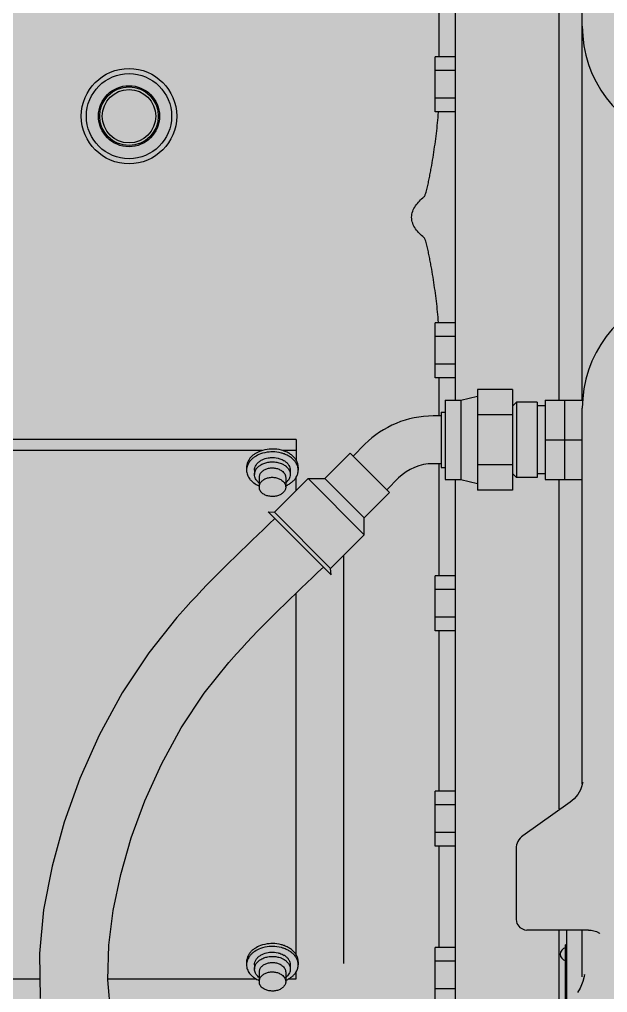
# Model space of a CAD drawing. Extents: x -18489 to 195597, y -1599 to 112111.
# Drawn here: x -14596.52 to -14573.05, y 2068.14 to 2106.97 of the extents above; entities that cross this region are included whole.
import ezdxf

# ---------------------------------------------------------------- set-up
doc = ezdxf.new("R2010")
doc.units = 0
doc.header["$LTSCALE"] = 100
for name, color, linetype in [('188K-SM-03-F10-MECH-EQ-Y2257103$0$0 Xref', 8, 'Continuous'), ('188K-SM-03-F10-MECH-EQ-Y2257103$0$M-EQU-FOUNDATION', 8, 'Continuous'), ('188K-SM-03-F10-MECH-EQ-Y2257103$0$Micron CUP L10 HVAC EQU$0$M-MECH-EQU', 136, 'Continuous'), ('188K-SM-03-F10-MECH-EQ-Y2257103$0$Micron CUP L10 HVAC EQU$0$M-PHASE1 AREA', 252, 'Continuous')]:
    doc.layers.add(name, color=color, linetype=linetype)

# ---------------------------------------------------------------- blocks, each defined once
blk = doc.blocks.new('188K-SM-03-F10-MECH-EQ-Y2257103$0$Micron CUP L10 HVAC EQU$0$A$C0c53ceb0')
at = {"layer": '188K-SM-03-F10-MECH-EQ-Y2257103$0$Micron CUP L10 HVAC EQU$0$M-PHASE1 AREA'}
for p, q in [((15640.13905, 12110.4475), (15640.13905, 11743.63268)), ((15681.49748, 12052.62068), (15681.49748, 11743.63268)), ((15690.88559, 11743.63268), (15690.88559, 12042.859)), ((15633.79573, 11880.64866), (15633.79573, 11959.66038)), ((15640.13905, 11880.64866), (15632.22259, 11880.64866)), ((15632.22259, 11858.67477), (15632.22259, 11880.64866)), ((15640.13905, 11875.15519), (15632.22259, 11875.15519)), ((15640.13905, 11864.16824), (15632.22259, 11864.16824)), ((15640.13905, 11858.67477), (15632.22259, 11858.67477)), ((15640.13905, 11774.4869), (15632.22259, 11774.4869)), ((15632.22259, 11752.513), (15632.22259, 11774.4869)), ((15640.13905, 11768.99342), (15632.22259, 11768.99342)), ((15640.13905, 11758.00648), (15632.22259, 11758.00648)), ((15640.13905, 11752.513), (15632.22259, 11752.513)), ((15633.79573, 11737.28936), (15633.79573, 11752.513)), ((15663.07648, 11747.84388), (15649.12118, 11747.84388)), ((15649.12118, 11747.84388), (15649.12118, 11707.70489)), ((15663.07648, 11747.84388), (15663.07648, 11707.70489)), ((15636.11738, 11743.63268), (15642.4607, 11743.63268)), ((15636.11738, 11743.63268), (15636.11738, 11711.91609)), ((15642.4607, 11743.63268), (15649.12118, 11745.21851)), ((15642.4607, 11743.63268), (15642.4607, 11711.91609)), ((15664.65597, 11742.83976), (15663.07648, 11741.26028)), ((15672.84519, 11742.83976), (15664.65597, 11742.83976)), ((15664.65597, 11742.83976), (15664.65597, 11712.709)), ((15672.84519, 11742.83976), (15672.84519, 11712.70901)), ((15676.01685, 11743.63268), (15691.00243, 11743.63268)), ((15676.01685, 11743.63268), (15676.01685, 11711.91609)), ((15683.88256, 11711.91609), (15683.88256, 11743.63268)), ((15634.53155, 11738.87519), (15636.11738, 11738.87519)), ((15634.53155, 11738.87519), (15634.53155, 11716.67358)), ((15676.01685, 11741.3364), (15672.84519, 11741.3364)), ((15690.88559, 11590.33459), (15690.88559, 11740.36593)), ((15634.53155, 11737.28936), (15631.35989, 11737.28936)), ((15663.07648, 11737.80913), (15649.12118, 11737.80913)), ((15576.70587, 11727.94927), (15253.19667, 11727.94927)), ((15576.70587, 11727.94927), (15576.70587, 11719.5906)), ((15676.01685, 11727.77438), (15690.88559, 11727.77438)), ((15562.94027, 11723.46387), (15419.20189, 11723.46387)), ((15576.70587, 11723.46387), (15571.44152, 11723.46387)), ((15604.10932, 11726.0018), (15599.38704, 11721.27952)), ((15588.16456, 11712.29974), (15598.26568, 11722.40087)), ((15598.26568, 11722.40087), (15613.9646, 11706.70196)), ((15556.883, 11716.82547), (15556.883, 11715.65927)), ((15560.061, 11715.65927), (15560.061, 11713.95481)), ((15574.32078, 11715.65927), (15574.32078, 11713.95481)), ((15577.49878, 11716.82547), (15577.49878, 11715.65927)), ((15634.53155, 11718.25941), (15631.35989, 11718.25941)), ((15633.79573, 11673.50128), (15633.79573, 11718.25941)), ((15634.53155, 11716.67358), (15636.11738, 11716.67358)), ((15663.07648, 11717.73964), (15649.12118, 11717.73964)), ((15561.86251, 11712.6989), (15561.86251, 11708.93116)), ((15567.98024, 11698.84354), (15581.43645, 11712.29974)), ((15572.51928, 11712.6989), (15572.51928, 11708.93116)), ((15576.70587, 11707.56916), (15576.70587, 11712.89414)), ((15581.43645, 11712.29974), (15588.16456, 11712.29974)), ((15581.43645, 11712.29974), (15603.86347, 11689.87273)), ((15588.16456, 11712.29974), (15603.86347, 11696.60083)), ((15617.56553, 11712.54559), (15612.84324, 11707.82331)), ((15636.11738, 11711.91609), (15642.4607, 11711.91609)), ((15640.13905, 11711.91609), (15640.13905, 11461.35504)), ((15642.4607, 11711.91609), (15649.12118, 11710.33026)), ((15664.65597, 11712.709), (15663.07648, 11714.28849)), ((15672.84519, 11712.709), (15664.65597, 11712.709)), ((15676.01685, 11714.21237), (15672.84519, 11714.21237)), ((15676.01685, 11711.91609), (15690.88559, 11711.91609)), ((15681.49748, 11711.91609), (15681.49748, 11580.54099)), ((15663.07648, 11707.70489), (15649.12118, 11707.70489)), ((15613.9646, 11706.70196), (15603.86347, 11696.60083)), ((15565.51327, 11699.06781), (15567.98024, 11698.84354)), ((15565.51327, 11699.06781), (15590.63153, 11673.94955)), ((15567.98024, 11698.84354), (15590.40726, 11676.41652)), ((15603.86347, 11689.87273), (15603.86347, 11696.60083)), ((15590.40726, 11676.41652), (15603.86347, 11689.87273)), ((15595.73582, 11518.74732), (15595.73582, 11681.74508)), ((15590.63153, 11673.94955), (15590.40726, 11676.41652)), ((15640.13905, 11673.50128), (15632.22259, 11673.50128)), ((15632.22259, 11651.52738), (15632.22259, 11673.50128)), ((15576.70587, 11522.23287), (15576.70587, 11666.61465)), ((15640.13905, 11668.00781), (15632.22259, 11668.00781)), ((15532.5945, 11660.81469), (15529.10374, 11656.86978)), ((15529.09959, 11656.86517), (15517.88164, 11642.79204)), ((15640.13905, 11657.02086), (15632.22259, 11657.02086)), ((15640.13905, 11651.52738), (15632.22259, 11651.52738)), ((15633.79573, 11587.58739), (15633.79573, 11651.52738)), ((15517.88164, 11642.79204), (15507.25511, 11626.80324)), ((15552.91595, 11642.42987), (15549.78264, 11638.88915)), ((15540.02212, 11626.6455), (15549.78681, 11638.89379)), ((15507.25511, 11626.80324), (15498.05177, 11609.9588)), ((15530.81511, 11612.80651), (15540.02212, 11626.6455)), ((15522.88875, 11598.36391), (15530.81511, 11612.80651)), ((15498.05177, 11609.9588), (15490.37189, 11592.68293)), ((15516.29428, 11583.69709), (15522.88875, 11598.36391)), ((15490.37189, 11592.68293), (15484.12823, 11575.19311)), ((15691.04868, 11591.22004), (15690.9993, 11590.83994)), ((15691.04468, 11591.15994), (15691.04868, 11591.22004)), ((15640.13905, 11587.58739), (15632.22259, 11587.58739)), ((15632.22259, 11565.61349), (15632.22259, 11587.58739)), ((15690.12904, 11588.04215), (15689.09886, 11586.23034)), ((15690.73919, 11589.68398), (15690.12904, 11588.04215)), ((15690.9993, 11590.83994), (15690.73919, 11589.68398)), ((15510.90167, 11568.9332), (15516.29428, 11583.69709)), ((15687.6253, 11584.46574), (15686.03608, 11583.13055)), ((15689.09886, 11586.23034), (15687.6253, 11584.46574)), ((15640.13905, 11582.09391), (15632.22259, 11582.09391)), ((15686.03645, 11583.13081), (15667.17839, 11569.79615)), ((15484.12823, 11575.19311), (15479.27019, 11557.69199)), ((15506.65315, 11554.31098), (15510.90167, 11568.9332)), ((15640.13905, 11571.10696), (15632.22259, 11571.10696)), ((15640.13905, 11565.61349), (15632.22259, 11565.61349)), ((15633.79573, 11525.19451), (15633.79573, 11565.61349)), ((15664.49739, 11564.61685), (15664.49739, 11536.33286)), ((15479.27019, 11557.69199), (15475.9111, 11540.24981)), ((15503.6172, 11540.0094), (15506.65315, 11554.31098)), ((15475.9111, 11540.24981), (15474.2137, 11522.76482)), ((15501.86729, 11526.06681), (15503.6172, 11540.0094)), ((15664.49743, 11536.33413), (15664.78478, 11534.74556)), ((15664.78478, 11534.74556), (15665.94743, 11533.10907)), ((15665.94743, 11533.10907), (15667.74692, 11532.23905)), ((15667.74692, 11532.23905), (15668.70352, 11532.1427)), ((15693.31049, 11532.14253), (15668.68771, 11532.14253)), ((15681.49748, 11532.14253), (15681.49748, 11461.35504)), ((15684.54227, 11532.14253), (15684.54227, 11416.95689)), ((15690.88559, 11514.36892), (15690.88559, 11532.14253)), ((15693.31021, 11532.14254), (15694.40182, 11532.0785)), ((15694.40182, 11532.0785), (15696.59728, 11531.51773)), ((15696.59728, 11531.51773), (15697.74212, 11530.89651)), ((15697.74212, 11530.89651), (15697.93456, 11530.74709)), ((15501.51215, 11512.27271), (15501.86729, 11526.06681)), ((15632.22259, 11503.22062), (15632.22259, 11525.19451)), ((15640.13905, 11525.19451), (15632.22259, 11525.19451)), ((15684.1363, 11424.81753), (15684.1363, 11526.31061)), ((15684.54227, 11526.31061), (15684.1363, 11526.31061)), ((15474.2137, 11522.76482), (15474.48068, 11504.78842)), ((15556.883, 11519.46774), (15556.883, 11518.30154)), ((15560.061, 11518.30154), (15560.061, 11516.59708)), ((15574.32078, 11518.30154), (15574.32078, 11516.59708)), ((15577.49878, 11519.46774), (15577.49878, 11518.30154)), ((15640.13905, 11519.70104), (15632.22259, 11519.70104)), ((15561.86251, 11515.34117), (15561.86251, 11511.57343)), ((15572.51928, 11515.34117), (15572.51928, 11511.57343)), ((15576.70587, 11512.64993), (15576.70587, 11515.53641)), ((15690.88934, 11513.45484), (15690.88559, 11514.36898)), ((15691.65329, 11513.59488), (15691.14375, 11511.63025)), ((15691.77662, 11514.4435), (15691.65329, 11513.59488)), ((15691.76979, 11514.30054), (15691.77662, 11514.4435)), ((15420.66025, 11512.64993), (15474.36392, 11512.64993)), ((15502.78908, 11498.4248), (15501.51215, 11512.27271)), ((15501.52186, 11512.64993), (15560.71103, 11512.64993)), ((15573.67076, 11512.64993), (15576.70587, 11512.64993)), ((15691.14375, 11511.63025), (15690.02141, 11508.99499)), ((15640.13905, 11508.71409), (15632.22259, 11508.71409)), ((15690.02141, 11508.99499), (15688.94897, 11507.21587))]:
    blk.add_line(p, q, dxfattribs=at)
for radius in [19.02995, 17.00009, 12.17917, 11.69708, 10.65677]:
    blk.add_circle((15509.97417, 11856.92433), radius, dxfattribs=at)
for centre, radius, start, end in [((15738.58734, 11892.79573), 47.70175, 180, 253.6711382), ((15738.58734, 11740.36593), 47.70175, 106.3288618, 180), ((15631.35989, 11698.75123), 38.53814, 90, 135), ((15567.68875, 11711.71317), 12.33701, 69.7456247, 70.0637157), ((15568.34046, 11713.71598), 6.74451, 54.7555958, 57.5184151), ((15565.49103, 11712.7298), 5.83906, 129.8408753, 132.6766715), ((15565.63477, 11712.56006), 6.06149, 128.88864, 129.8562715), ((15569.04514, 11712.89591), 5.61228, 45.6272029, 46.99343), ((15569.11008, 11712.96268), 5.51914, 45.2805899, 45.6243518), ((15631.35989, 11698.75123), 19.50818, 90, 135), ((15670.83649, 11564.61846), 6.33911, 125.1657342, 180.0145603), ((15684.72268, 11522.50462), 2.62893, 102.8882277, 257.1117723), ((15568.34046, 11516.35825), 6.74451, 54.7555958, 57.5184151), ((15565.49103, 11515.37207), 5.83906, 129.8408753, 132.6766715), ((15565.63477, 11515.20233), 6.06149, 128.88864, 129.8562715), ((15569.04514, 11515.53818), 5.61228, 45.6272029, 46.99343), ((15569.11008, 11515.60495), 5.51914, 45.2805899, 45.6243518), ((15568.89062, 11517.82012), 5.8377, 308.5389586, 313.6285733), ((15566.38519, 11522.65897), 11.52164, 244.948865, 246.842348), ((15565.64179, 11517.99975), 6.07203, 229.7327654, 231.3009778), ((15568.00771, 11522.63237), 11.4928, 293.1588691, 296.1903204)]:
    blk.add_arc(centre, radius, start, end, dxfattribs=at)
for points, knots in [([(15627.67379, 11824.7049), (15627.81221, 11824.81931), (15628.0018, 11825.14006), (15628.28674, 11825.79651), (15628.56166, 11826.65882), (15628.84543, 11827.70123), (15629.18669, 11829.10233), (15629.57143, 11830.86243), (15629.99691, 11832.98175), (15630.39671, 11835.10529), (15630.90198, 11837.94004), (15631.48733, 11841.48901), (15632.11871, 11845.75544), (15632.85588, 11851.44691), (15633.27769, 11855.7297), (15633.47769, 11858.58808)], [0, 0, 0, 0, 0.015614886, 0.03128385, 0.062622577, 0.093964732, 0.125304382, 0.187971457, 0.250621631, 0.313251559, 0.37585836, 0.500990207, 0.625995527, 0.750851049, 1, 1, 1, 1]), ([(15622.75677, 11816.58083), (15622.75677, 11817.39554), (15623.06967, 11819.03612), (15624.25068, 11821.20597), (15625.83377, 11823.08603), (15627.04494, 11824.18511), (15627.67379, 11824.7049)], [0, 0, 0, 0, 0.249744859, 0.499769215, 0.749902502, 1, 1, 1, 1]), ([(15627.67379, 11808.45677), (15627.04494, 11808.97655), (15625.83377, 11810.07564), (15624.25068, 11811.95569), (15623.06967, 11814.12554), (15622.75677, 11815.76612), (15622.75677, 11816.58083)], [0, 0, 0, 0, 0.250097272, 0.500230231, 0.750255171, 1, 1, 1, 1]), ([(15633.47746, 11774.57687), (15633.27742, 11777.43499), (15632.85557, 11781.71738), (15632.11841, 11787.40832), (15631.48706, 11791.67436), (15630.90174, 11795.22299), (15630.3965, 11798.05748), (15629.99673, 11800.18082), (15629.57128, 11802.29994), (15629.18657, 11804.05988), (15628.84533, 11805.46085), (15628.56157, 11806.50316), (15628.28665, 11807.3654), (15628.00172, 11808.02174), (15627.81215, 11808.3424), (15627.67379, 11808.45677)], [0, 0, 0, 0, 0.249150235, 0.374006229, 0.499011959, 0.624144181, 0.686751162, 0.749381269, 0.812031623, 0.874698896, 0.906038663, 0.937380981, 0.96872001, 0.984389825, 1, 1, 1, 1]), ([(15562.4221, 11723.28732), (15561.62322, 11722.99253), (15560.48594, 11722.4345), (15559.17974, 11721.4478), (15558.36597, 11720.63557), (15557.7146, 11719.75079), (15557.23853, 11718.80884), (15556.94825, 11717.82764), (15556.883, 11717.15696), (15556.883, 11716.82547)], [0, 0, 0, 0, 0.282453329, 0.415182561, 0.541745185, 0.662447936, 0.77810747, 0.890044774, 1, 1, 1, 1]), ([(15567.19089, 11724.11425), (15566.77839, 11724.11425), (15565.16162, 11724.04581), (15563.55299, 11723.70463), (15562.4221, 11723.28732)], [0, 0, 0, 0, 0.254957247, 1, 1, 1, 1]), ([(15571.89536, 11723.31086), (15571.52872, 11723.44384), (15570.00376, 11723.91677), (15568.39627, 11724.11425), (15567.19089, 11724.11425)], [0, 0, 0, 0, 0.244463998, 1, 1, 1, 1]), ([(15576.72499, 11719.59616), (15576.49021, 11720.00013), (15575.91166, 11720.78116), (15574.80588, 11721.79278), (15573.47255, 11722.65113), (15572.48058, 11723.09511), (15571.95968, 11723.28732)], [0, 0, 0, 0, 0.228329103, 0.471045062, 0.728675928, 1, 1, 1, 1]), ([(15562.4221, 11722.12112), (15561.62322, 11721.82633), (15560.48594, 11721.26829), (15559.17974, 11720.28159), (15558.36597, 11719.46936), (15557.7146, 11718.58458), (15557.23853, 11717.64263), (15556.94825, 11716.66144), (15556.883, 11715.99076), (15556.883, 11715.65927)], [0, 0, 0, 0, 0.282453329, 0.415182561, 0.541745185, 0.662447936, 0.77810747, 0.890044774, 1, 1, 1, 1]), ([(15560.06101, 11715.65927), (15560.06099, 11716.01281), (15560.17118, 11716.73852), (15560.65102, 11717.75941), (15561.41541, 11718.67832), (15562.06672, 11719.18123), (15562.42382, 11719.40829)], [0, 0, 0, 0, 0.229878134, 0.469193344, 0.724849465, 1, 1, 1, 1]), ([(15567.19089, 11722.94805), (15566.77839, 11722.94805), (15565.16162, 11722.8796), (15563.55299, 11722.53843), (15562.4221, 11722.12112)], [0, 0, 0, 0, 0.254957247, 1, 1, 1, 1]), ([(15562.42382, 11719.40829), (15562.64525, 11719.54907), (15563.60386, 11720.0845), (15564.67178, 11720.41347), (15565.49364, 11720.55593)], [0, 0, 0, 0, 0.23929935, 1, 1, 1, 1]), ([(15565.49364, 11720.55593), (15565.82447, 11720.61327), (15567.1557, 11720.77333), (15568.52024, 11720.66591), (15569.49643, 11720.42999)], [0, 0, 0, 0, 0.250558288, 1, 1, 1, 1]), ([(15571.95968, 11722.12112), (15571.58883, 11722.25797), (15570.04441, 11722.74489), (15568.41365, 11722.94805), (15567.19089, 11722.94805)], [0, 0, 0, 0, 0.244303598, 1, 1, 1, 1]), ([(15569.49643, 11720.42999), (15569.72143, 11720.37562), (15570.58037, 11720.13398), (15571.40502, 11719.76037), (15571.96246, 11719.40541)], [0, 0, 0, 0, 0.259403393, 1, 1, 1, 1]), ([(15576.72499, 11718.42995), (15576.49021, 11718.83393), (15575.91166, 11719.61496), (15574.80588, 11720.62658), (15573.47255, 11721.48493), (15572.48058, 11721.9289), (15571.95968, 11722.12112)], [0, 0, 0, 0, 0.228329103, 0.471045062, 0.728675928, 1, 1, 1, 1]), ([(15572.23249, 11719.22421), (15572.55105, 11718.99895), (15573.13028, 11718.50691), (15573.80428, 11717.62917), (15574.22473, 11716.66777), (15574.32076, 11715.99028), (15574.32077, 11715.65927)], [0, 0, 0, 0, 0.273138985, 0.528101816, 0.76826059, 1, 1, 1, 1]), ([(15577.49878, 11716.82547), (15577.49878, 11717.0625), (15577.46573, 11717.53943), (15577.31783, 11718.24607), (15577.07323, 11718.93863), (15576.85044, 11719.38031), (15576.72499, 11719.59616)], [0, 0, 0, 0, 0.244493334, 0.491275134, 0.742487277, 1, 1, 1, 1]), ([(15556.883, 11715.65927), (15556.883, 11715.34706), (15556.94075, 11714.7162), (15557.19805, 11713.79049), (15557.62091, 11712.89742), (15558.20112, 11712.05216), (15558.92843, 11711.2679), (15560.10026, 11710.30118), (15561.12832, 11709.73399), (15561.85416, 11709.42341)], [0, 0, 0, 0, 0.111041272, 0.223864441, 0.340057107, 0.460865279, 0.587115231, 0.719198405, 1, 1, 1, 1]), ([(15560.06101, 11713.95481), (15560.061, 11714.23026), (15560.12671, 11714.79025), (15560.41719, 11715.59969), (15560.88923, 11716.36125), (15561.30344, 11716.81096), (15561.53296, 11717.02263)], [0, 0, 0, 0, 0.236311373, 0.47868463, 0.732142065, 1, 1, 1, 1]), ([(15561.82932, 11717.27813), (15561.96732, 11717.38944), (15562.56157, 11717.82768), (15563.22664, 11718.16645), (15563.74885, 11718.36999)], [0, 0, 0, 0, 0.240318239, 1, 1, 1, 1]), ([(15570.95863, 11715.36309), (15570.57264, 11715.63603), (15569.6898, 11716.0873), (15568.22324, 11716.44948), (15566.67232, 11716.50229), (15565.16414, 11716.24119), (15564.0179, 11715.76732), (15563.24197, 11715.24871), (15562.75588, 11714.81175), (15562.36475, 11714.32784), (15562.07769, 11713.8067), (15561.90206, 11713.25975), (15561.86253, 11712.88418), (15561.86252, 11712.6989)], [0, 0, 0, 0, 0.127053078, 0.263099053, 0.403097074, 0.541096162, 0.67159514, 0.73291269, 0.791219579, 0.846585546, 0.899365164, 0.950204551, 1, 1, 1, 1]), ([(15563.74885, 11718.36999), (15564.28757, 11718.57996), (15565.42828, 11718.89453), (15567.20169, 11719.04908), (15568.97443, 11718.89077), (15570.11401, 11718.57376), (15570.6519, 11718.36257)], [0, 0, 0, 0, 0.246137616, 0.500095833, 0.754005293, 1, 1, 1, 1]), ([(15570.6519, 11718.36257), (15570.79532, 11718.30627), (15571.34562, 11718.0725), (15571.87012, 11717.77599), (15572.23249, 11717.51976)], [0, 0, 0, 0, 0.257701899, 1, 1, 1, 1]), ([(15570.95863, 11715.36309), (15571.1967, 11715.19475), (15571.62958, 11714.82703), (15572.13329, 11714.17108), (15572.44749, 11713.45259), (15572.51929, 11712.94628), (15572.51927, 11712.6989)], [0, 0, 0, 0, 0.273135441, 0.528102832, 0.768261134, 1, 1, 1, 1]), ([(15572.23249, 11717.51976), (15572.28961, 11717.47936), (15572.51166, 11717.31693), (15572.72317, 11717.13997), (15572.87318, 11717.00003)], [0, 0, 0, 0, 0.254324237, 1, 1, 1, 1]), ([(15572.99354, 11716.88437), (15573.20166, 11716.67828), (15573.57642, 11716.24298), (15574.00128, 11715.51462), (15574.26196, 11714.74565), (15574.32076, 11714.21583), (15574.32077, 11713.95481)], [0, 0, 0, 0, 0.266460067, 0.519561979, 0.762529675, 1, 1, 1, 1]), ([(15577.49878, 11715.65927), (15577.49878, 11715.8963), (15577.46573, 11716.37322), (15577.31783, 11717.07986), (15577.07323, 11717.77242), (15576.85044, 11718.2141), (15576.72499, 11718.42995)], [0, 0, 0, 0, 0.244493334, 0.491275134, 0.742487277, 1, 1, 1, 1]), ([(15576.72499, 11712.88858), (15576.85044, 11713.10443), (15577.07323, 11713.54611), (15577.31783, 11714.23867), (15577.46573, 11714.94531), (15577.49878, 11715.42223), (15577.49878, 11715.65927)], [0, 0, 0, 0, 0.257512723, 0.508724866, 0.755506666, 1, 1, 1, 1]), ([(15561.84538, 11710.61862), (15561.57025, 11710.83905), (15561.07178, 11711.31368), (15560.4976, 11712.13875), (15560.14184, 11713.02879), (15560.06103, 11713.6502), (15560.06101, 11713.95481)], [0, 0, 0, 0, 0.27071122, 0.524907514, 0.766088143, 1, 1, 1, 1]), ([(15570.95863, 11711.59535), (15570.57264, 11711.86829), (15569.6898, 11712.31956), (15568.22324, 11712.68175), (15566.67232, 11712.73455), (15565.16414, 11712.47345), (15564.0179, 11711.99958), (15563.24197, 11711.48097), (15562.75588, 11711.04401), (15562.36475, 11710.5601), (15562.07769, 11710.03896), (15561.90206, 11709.49201), (15561.86253, 11709.11644), (15561.86252, 11708.93116)], [0, 0, 0, 0, 0.127053078, 0.263099053, 0.403097074, 0.541096163, 0.67159514, 0.73291269, 0.79121958, 0.846585546, 0.899365164, 0.950204551, 1, 1, 1, 1]), ([(15570.95863, 11711.59535), (15571.1967, 11711.42702), (15571.62958, 11711.0593), (15572.13329, 11710.40334), (15572.44749, 11709.68485), (15572.51929, 11709.17854), (15572.51927, 11708.93116)], [0, 0, 0, 0, 0.27313544, 0.528102832, 0.768261134, 1, 1, 1, 1]), ([(15572.52762, 11709.42341), (15572.98504, 11709.61913), (15573.85492, 11710.05835), (15575.023, 11710.87344), (15575.99647, 11711.81097), (15576.51194, 11712.522), (15576.72499, 11712.88858)], [0, 0, 0, 0, 0.269931631, 0.526826294, 0.769963352, 1, 1, 1, 1]), ([(15574.32077, 11713.95481), (15574.32079, 11713.64941), (15574.23949, 11713.02633), (15573.88193, 11712.1341), (15573.30484, 11711.30749), (15572.80412, 11710.83225), (15572.52778, 11710.61169)], [0, 0, 0, 0, 0.233858872, 0.475016731, 0.729262571, 1, 1, 1, 1]), ([(15561.86252, 11708.93116), (15561.8625, 11708.68378), (15561.93429, 11708.17747), (15562.24849, 11707.45898), (15562.75221, 11706.80303), (15563.18509, 11706.43531), (15563.42315, 11706.26697)], [0, 0, 0, 0, 0.231738866, 0.471897168, 0.72686456, 1, 1, 1, 1]), ([(15572.51927, 11708.93116), (15572.51926, 11708.74588), (15572.47972, 11708.37031), (15572.3041, 11707.82336), (15572.01703, 11707.30222), (15571.6259, 11706.81832), (15571.13982, 11706.38135), (15570.36389, 11705.86274), (15569.21764, 11705.38887), (15567.70947, 11705.12777), (15566.15854, 11705.18058), (15564.69198, 11705.54276), (15563.80915, 11705.99403), (15563.42315, 11706.26697)], [0, 0, 0, 0, 0.049795449, 0.100634836, 0.153414454, 0.208780421, 0.26708731, 0.32840486, 0.458903838, 0.596902926, 0.736900947, 0.872946922, 1, 1, 1, 1]), ([(15562.4221, 11525.92959), (15561.62322, 11525.6348), (15560.48594, 11525.07677), (15559.17974, 11524.09007), (15558.36597, 11523.27784), (15557.7146, 11522.39306), (15557.23853, 11521.45111), (15556.94825, 11520.46991), (15556.883, 11519.79923), (15556.883, 11519.46774)], [0, 0, 0, 0, 0.282453329, 0.415182561, 0.541745185, 0.662447936, 0.77810747, 0.890044774, 1, 1, 1, 1]), ([(15567.19089, 11526.75652), (15566.77839, 11526.75652), (15565.16162, 11526.68808), (15563.55299, 11526.3469), (15562.4221, 11525.92959)], [0, 0, 0, 0, 0.254957247, 1, 1, 1, 1]), ([(15567.19089, 11525.59032), (15566.77839, 11525.59032), (15565.16162, 11525.52187), (15563.55299, 11525.1807), (15562.4221, 11524.76339)], [0, 0, 0, 0, 0.254957247, 1, 1, 1, 1]), ([(15571.95968, 11525.92959), (15571.58883, 11526.06644), (15570.04441, 11526.55336), (15568.41365, 11526.75652), (15567.19089, 11526.75652)], [0, 0, 0, 0, 0.244303598, 1, 1, 1, 1]), ([(15571.95968, 11524.76339), (15571.58883, 11524.90024), (15570.04441, 11525.38716), (15568.41365, 11525.59032), (15567.19089, 11525.59032)], [0, 0, 0, 0, 0.244303598, 1, 1, 1, 1]), ([(15576.72499, 11522.23843), (15576.49021, 11522.6424), (15575.91166, 11523.42343), (15574.80588, 11524.43505), (15573.47255, 11525.2934), (15572.48058, 11525.73738), (15571.95968, 11525.92959)], [0, 0, 0, 0, 0.228329103, 0.471045062, 0.728675928, 1, 1, 1, 1]), ([(15562.4221, 11524.76339), (15561.62322, 11524.4686), (15560.48594, 11523.91056), (15559.17974, 11522.92386), (15558.36597, 11522.11163), (15557.7146, 11521.22685), (15557.23853, 11520.2849), (15556.94825, 11519.30371), (15556.883, 11518.63303), (15556.883, 11518.30154)], [0, 0, 0, 0, 0.282453329, 0.415182561, 0.541745185, 0.662447936, 0.77810747, 0.890044774, 1, 1, 1, 1]), ([(15560.06101, 11518.30154), (15560.06099, 11518.65508), (15560.17118, 11519.38079), (15560.65102, 11520.40168), (15561.41541, 11521.32059), (15562.06672, 11521.8235), (15562.42382, 11522.05056)], [0, 0, 0, 0, 0.229878134, 0.469193344, 0.724849465, 1, 1, 1, 1]), ([(15562.42382, 11522.05056), (15562.64525, 11522.19134), (15563.60386, 11522.72677), (15564.67178, 11523.05574), (15565.49364, 11523.1982)], [0, 0, 0, 0, 0.23929935, 1, 1, 1, 1]), ([(15563.74885, 11521.01226), (15564.28757, 11521.22223), (15565.42828, 11521.5368), (15567.20169, 11521.69135), (15568.97443, 11521.53304), (15570.11401, 11521.21603), (15570.6519, 11521.00484)], [0, 0, 0, 0, 0.246137616, 0.500095833, 0.754005293, 1, 1, 1, 1]), ([(15565.49364, 11523.1982), (15565.82447, 11523.25554), (15567.1557, 11523.4156), (15568.52024, 11523.30818), (15569.49643, 11523.07226)], [0, 0, 0, 0, 0.250558288, 1, 1, 1, 1]), ([(15569.49643, 11523.07226), (15569.72143, 11523.01789), (15570.58037, 11522.77625), (15571.40502, 11522.40264), (15571.96246, 11522.04768)], [0, 0, 0, 0, 0.259403393, 1, 1, 1, 1]), ([(15576.72499, 11521.07222), (15576.49021, 11521.4762), (15575.91166, 11522.25723), (15574.80588, 11523.26885), (15573.47255, 11524.1272), (15572.48058, 11524.57117), (15571.95968, 11524.76339)], [0, 0, 0, 0, 0.228329103, 0.471045062, 0.728675928, 1, 1, 1, 1]), ([(15572.23249, 11521.86648), (15572.55105, 11521.64122), (15573.13028, 11521.14918), (15573.80428, 11520.27144), (15574.22473, 11519.31004), (15574.32076, 11518.63255), (15574.32077, 11518.30154)], [0, 0, 0, 0, 0.273138985, 0.528101816, 0.76826059, 1, 1, 1, 1]), ([(15577.49878, 11519.46774), (15577.49878, 11519.70477), (15577.46573, 11520.1817), (15577.31783, 11520.88834), (15577.07323, 11521.5809), (15576.85044, 11522.02258), (15576.72499, 11522.23843)], [0, 0, 0, 0, 0.244493334, 0.491275134, 0.742487277, 1, 1, 1, 1]), ([(15556.883, 11518.30154), (15556.883, 11518.0015), (15556.93627, 11517.39568), (15557.1738, 11516.50514), (15557.56465, 11515.64348), (15558.10183, 11514.82427), (15558.77658, 11514.0594), (15559.86601, 11513.1087), (15560.8264, 11512.53914), (15561.50662, 11512.22117)], [0, 0, 0, 0, 0.11174478, 0.225149291, 0.341705381, 0.462607147, 0.588678042, 0.720351669, 1, 1, 1, 1]), ([(15560.06101, 11516.59708), (15560.061, 11516.87253), (15560.12671, 11517.43252), (15560.41719, 11518.24196), (15560.88923, 11519.00352), (15561.30344, 11519.45323), (15561.53296, 11519.6649)], [0, 0, 0, 0, 0.236311373, 0.47868463, 0.732142065, 1, 1, 1, 1]), ([(15561.82932, 11519.9204), (15561.96732, 11520.03171), (15562.56157, 11520.46995), (15563.22664, 11520.80872), (15563.74885, 11521.01226)], [0, 0, 0, 0, 0.240318239, 1, 1, 1, 1]), ([(15570.95863, 11518.00536), (15570.57264, 11518.2783), (15569.6898, 11518.72957), (15568.22324, 11519.09175), (15566.67232, 11519.14456), (15565.16414, 11518.88346), (15564.0179, 11518.40959), (15563.24197, 11517.89098), (15562.75588, 11517.45402), (15562.36475, 11516.97011), (15562.07769, 11516.44897), (15561.90206, 11515.90202), (15561.86253, 11515.52645), (15561.86252, 11515.34117)], [0, 0, 0, 0, 0.127053078, 0.263099053, 0.403097074, 0.541096162, 0.67159514, 0.73291269, 0.791219579, 0.846585546, 0.899365164, 0.950204551, 1, 1, 1, 1]), ([(15570.6519, 11521.00484), (15570.79532, 11520.94854), (15571.34562, 11520.71477), (15571.87012, 11520.41826), (15572.23249, 11520.16203)], [0, 0, 0, 0, 0.257701899, 1, 1, 1, 1]), ([(15570.95863, 11518.00536), (15571.1967, 11517.83702), (15571.62958, 11517.4693), (15572.13329, 11516.81335), (15572.44749, 11516.09486), (15572.51929, 11515.58855), (15572.51927, 11515.34117)], [0, 0, 0, 0, 0.273135441, 0.528102832, 0.768261134, 1, 1, 1, 1]), ([(15572.23249, 11520.16203), (15572.28961, 11520.12163), (15572.51166, 11519.9592), (15572.72317, 11519.78224), (15572.87318, 11519.6423)], [0, 0, 0, 0, 0.254324237, 1, 1, 1, 1]), ([(15572.99354, 11519.52664), (15573.20166, 11519.32055), (15573.57642, 11518.88525), (15574.00128, 11518.15689), (15574.26196, 11517.38792), (15574.32076, 11516.8581), (15574.32077, 11516.59708)], [0, 0, 0, 0, 0.266460067, 0.519561979, 0.762529675, 1, 1, 1, 1]), ([(15577.49878, 11518.30154), (15577.49878, 11518.53857), (15577.46573, 11519.01549), (15577.31783, 11519.72213), (15577.07323, 11520.41469), (15576.85044, 11520.85637), (15576.72499, 11521.07222)], [0, 0, 0, 0, 0.244493334, 0.491275134, 0.742487277, 1, 1, 1, 1]), ([(15576.72499, 11515.53085), (15576.85044, 11515.7467), (15577.07323, 11516.18838), (15577.31783, 11516.88094), (15577.46573, 11517.58758), (15577.49878, 11518.0645), (15577.49878, 11518.30154)], [0, 0, 0, 0, 0.257512723, 0.508724866, 0.755506666, 1, 1, 1, 1]), ([(15561.71711, 11513.36656), (15561.46058, 11513.58389), (15560.99655, 11514.04924), (15560.46437, 11514.8495), (15560.13556, 11515.70744), (15560.06103, 11516.30416), (15560.06101, 11516.59708)], [0, 0, 0, 0, 0.269589268, 0.523473206, 0.765125106, 1, 1, 1, 1]), ([(15570.95863, 11514.23762), (15570.57264, 11514.51056), (15569.6898, 11514.96183), (15568.22324, 11515.32402), (15566.67232, 11515.37682), (15565.16414, 11515.11573), (15564.0179, 11514.64185), (15563.24197, 11514.12324), (15562.75588, 11513.68628), (15562.36475, 11513.20237), (15562.07769, 11512.68123), (15561.90206, 11512.13428), (15561.86253, 11511.75871), (15561.86252, 11511.57343)], [0, 0, 0, 0, 0.127053078, 0.263099053, 0.403097074, 0.541096163, 0.67159514, 0.73291269, 0.791219579, 0.846585546, 0.899365164, 0.950204551, 1, 1, 1, 1]), ([(15570.95863, 11514.23762), (15571.1967, 11514.06929), (15571.62958, 11513.70157), (15572.13329, 11513.04561), (15572.44749, 11512.32712), (15572.51929, 11511.82081), (15572.51927, 11511.57343)], [0, 0, 0, 0, 0.27313544, 0.528102832, 0.768261134, 1, 1, 1, 1]), ([(15574.32077, 11516.59708), (15574.32079, 11516.3285), (15574.25839, 11515.78289), (15573.9823, 11514.99266), (15573.53299, 11514.24676), (15573.13775, 11513.80374), (15572.91852, 11513.59463)], [0, 0, 0, 0, 0.236865489, 0.479520859, 0.732808027, 1, 1, 1, 1]), ([(15573.08011, 11512.3195), (15573.47517, 11512.51397), (15574.22592, 11512.94021), (15575.23408, 11513.70336), (15576.07978, 11514.56181), (15576.53381, 11515.20189), (15576.72499, 11515.53085)], [0, 0, 0, 0, 0.268332212, 0.524486576, 0.768135983, 1, 1, 1, 1]), ([(15561.86252, 11511.57343), (15561.8625, 11511.32605), (15561.93429, 11510.81974), (15562.24849, 11510.10125), (15562.75221, 11509.4453), (15563.18509, 11509.07758), (15563.42315, 11508.90924)], [0, 0, 0, 0, 0.231738866, 0.471897168, 0.72686456, 1, 1, 1, 1]), ([(15572.51927, 11511.57343), (15572.51926, 11511.38815), (15572.47972, 11511.01258), (15572.3041, 11510.46563), (15572.01703, 11509.94449), (15571.6259, 11509.46059), (15571.13982, 11509.02362), (15570.36389, 11508.50501), (15569.21764, 11508.03114), (15567.70947, 11507.77004), (15566.15854, 11507.82285), (15564.69198, 11508.18503), (15563.80915, 11508.6363), (15563.42315, 11508.90924)], [0, 0, 0, 0, 0.049795449, 0.100634836, 0.153414454, 0.20878042, 0.26708731, 0.32840486, 0.458903838, 0.596902926, 0.736900947, 0.872946922, 1, 1, 1, 1])]:
    blk.add_open_spline(points, degree=3, knots=knots, dxfattribs=at)
for points in [[(15568.18419, 11696.39697), (15556.05971, 11684.80343), (15543.82265, 11673.27836), (15532.5947, 11660.81455)], [(15587.56719, 11677.01392), (15575.77426, 11665.73412), (15563.83804, 11654.55486), (15552.916, 11642.42984)]]:
    blk.add_open_spline(points, degree=3, dxfattribs=at)
blk = doc.blocks.new('188K-SM-03-F10-MECH-EQ-Y2257103$0$Micron CUP L10 HVAC EQU')
at = {"layer": '188K-SM-03-F10-MECH-EQ-Y2257103$0$Micron CUP L10 HVAC EQU$0$M-MECH-EQU'}
blk.add_blockref('188K-SM-03-F10-MECH-EQ-Y2257103$0$Micron CUP L10 HVAC EQU$0$A$C0c53ceb0', (-206166.7, 2082.18), dxfattribs=at)
blk = doc.blocks.new('188K-SM-03-F10-MECH-EQ-Y2257103')
at = {"layer": '188K-SM-03-F10-MECH-EQ-Y2257103$0$M-EQU-FOUNDATION'}
h = blk.add_hatch(dxfattribs=at)
h.set_pattern_fill('AR-CONC', color=256, scale=0.1)
h.set_pattern_definition([(50, (4473.521, 709.199), (18.218467, -1.593909), [1.905, -20.955]), (355, (4473.521, 709.2), (-3.524342, 19.105685), [1.524, -16.764058]), (100.45144, (4475.04, 709.066), (14.694125, 17.511775), [1.619001, -17.809024]), (46.1842, (4473.521, 714.28), (27.107904, -4.204233), [2.8575, -31.4325]), (96.63556, (4475.78, 713.93), (23.740413, 24.742612), [2.428502, -26.71356]), (351.18415, (4473.52, 714.28), (23.740413, 24.742612), [2.285997, -25.145973]), (21, (4476.061, 713.009), (15.161439, -10.22652), [1.905, -20.955]), (326, (4476.061, 713.01), (6.180203, 18.418797), [1.524, -16.764]), (71.45144, (4477.325, 712.157), (21.341642, 8.192277), [1.619001, -17.808994]), (37.5, (4473.5214, 709.199), (0.3088603, 8.4555039), [0, -16.5608, 0, -17.018, 0, -16.8275]), (7.5, (4473.521, 709.199), (6.6819663, 10.0180575), [0, -9.7028, 0, -16.1798, 0, -6.4135]), (327.5, (4467.857, 709.199), (13.5590595, -0.5728744), [0, -6.35, 0, -19.812, 0, -26.289]), (317.5, (4465.317, 709.199), (14.812918, 2.542649), [0, -8.255, 0, -13.1572, 0, -18.669])])
h.paths.add_polyline_path([(-14928.149, 5602.459), (-14278.149, 5602.459), (-14278.149, 1902.459), (-14928.149, 1902.459)], flags=16)
h.paths.add_polyline_path([(-14933.149, 5607.459), (-14273.149, 5607.459), (-14273.149, 1897.459), (-14933.149, 1897.459)])
h = blk.add_hatch(dxfattribs=at)
h.set_pattern_fill('AR-CONC', color=256, scale=0.3)
h.set_pattern_definition([(50, (4473.52, 709.2), (54.6554, -4.78173), [5.715, -62.865]), (355, (4473.52, 709.2), (-10.57303, 57.31705), [4.572, -50.29218]), (100.45144, (4478.076, 708.8), (44.08237, 52.53533), [4.857, -53.42707]), (46.1842, (4473.52, 724.44), (81.32371, -12.6127), [8.5725, -94.2975]), (96.63556, (4480.3, 723.39), (71.22124, 74.22784), [7.2855, -80.14068]), (351.18415, (4473.52, 724.44), (71.22124, 74.22784), [6.858, -75.43792]), (21, (4481.14, 720.63), (45.48432, -30.67956), [5.715, -62.865]), (326, (4481.14, 720.63), (18.54061, 55.25639), [4.572, -50.292]), (71.45144, (4484.93, 718.07), (64.02493, 24.57683), [4.857, -53.42698]), (37.5, (4473.521, 709.2), (0.926581, 25.366512), [0, -49.6824, 0, -51.054, 0, -50.4825]), (7.5, (4473.52, 709.2), (20.0459, 30.054172), [0, -29.1084, 0, -48.5394, 0, -19.2405]), (327.5, (4456.529, 709.2), (40.677179, -1.718623), [0, -19.05, 0, -59.436, 0, -78.867]), (317.5, (4448.91, 709.2), (44.438754, 7.62795), [0, -24.765, 0, -39.4716, 0, -56.007])])
h.paths.add_polyline_path([(-14918.149, 5592.459), (-14288.149, 5592.459), (-14288.149, 1912.459), (-14918.149, 1912.459)])
at = {"layer": '188K-SM-03-F10-MECH-EQ-Y2257103$0$0 Xref', "xscale": 0.1, "yscale": 0.1, "zscale": 0.1}
blk.add_blockref('188K-SM-03-F10-MECH-EQ-Y2257103$0$Micron CUP L10 HVAC EQU', (4473.521, 709.199), dxfattribs=at)

msp = doc.modelspace()

# ---------------------------------------------------------------- block references
msp.add_blockref('188K-SM-03-F10-MECH-EQ-Y2257103', (0, 0))

doc.saveas('drawing.dxf')
